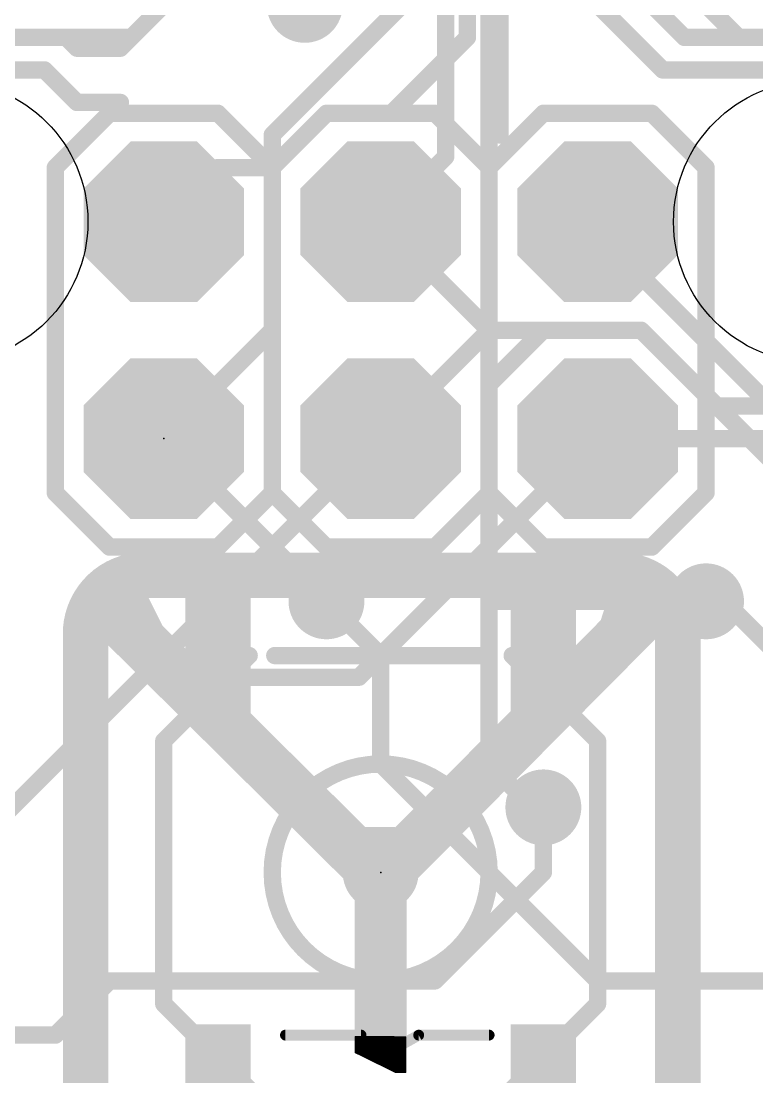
# Model space of a CAD drawing. Extents: x -20 to 87, y -16 to 68.
# Drawn here: x 8.49 to 17.11, y 2.69 to 15.05 of the extents above; entities that cross this region are included whole.
import ezdxf

# ---------------------------------------------------------------- set-up
doc = ezdxf.new("R2010")
doc.units = 0
for name, color, linetype in [('1', 12, 'CONTINUOUS'), ('16', 132, 'CONTINUOUS'), ('17', 110, 'CONTINUOUS'), ('18', 110, 'CONTINUOUS'), ('20', 53, 'CONTINUOUS'), ('21', 41, 'CONTINUOUS'), ('22', 40, 'CONTINUOUS'), ('23', 53, 'CONTINUOUS'), ('51', 53, 'CONTINUOUS')]:
    doc.layers.add(name, color=color, linetype=linetype)

# ---------------------------------------------------------------- blocks, each defined once
blk = doc.blocks.new('RECT')
blk.add_solid([(-0.5, -0.5), (0.5, -0.5), (-0.5, 0.5), (0.5, 0.5)])
blk = doc.blocks.new('OCTAGONP')
at = {"const_width": 0.5}
blk.add_lwpolyline([(-0.25, -0.1036), (-0.25, 0.1036), (-0.1036, 0.25), (0.1036, 0.25), (0.25, 0.1036), (0.25, -0.1036), (0.1036, -0.25), (-0.1036, -0.25), (-0.25, -0.1036), (-0.25, 0.1036)], dxfattribs=at)
blk = doc.blocks.new('ROUNDV')
at = {"const_width": 0.5}
blk.add_lwpolyline([(0, -0.25, 1), (0, 0.25, 1), (0, -0.25)], format="xyb", dxfattribs=at)

msp = doc.modelspace()

# ---------------------------------------------------------------- linework, layer by layer
at = {"layer": '1'}
for points, const_width in [([(14.859, 16.256), (16.256, 14.859)], 0.2032), ([(14.097, 13.716), (14.097, 16.1543)], 0.2032), ([(16.002, 14.478), (14.478, 16.002)], 0.2032), ([(13.716, 15.875), (13.716, 14.859)], 0.2032), ([(10.668, 15.748), (9.779, 14.859)], 0.2032), ([(5.461, 14.859), (9.779, 14.859)], 0.2032), ([(12.827, 13.97), (13.716, 14.859)], 0.2032), ([(16.256, 14.859), (19.685, 14.859)], 0.2032), ([(8.763, 14.478), (6.223, 14.478)], 0.2032), ([(8.763, 14.478), (9.144, 14.097)], 0.2032), ([(19.177, 14.478), (16.002, 14.478)], 0.2032), ([(9.144, 14.097), (9.652, 14.097)], 0.2032), ([(11.43, 13.335), (12.065, 13.97)], 0.2032), ([(12.065, 13.97), (12.827, 13.97)], 0.2032), ([(10.16, 12.7), (10.795, 13.335)], 0.2032), ([(10.795, 13.335), (11.43, 13.335)], 0.2032), ([(13.97, 11.43), (12.7, 12.7)], 0.2032), ([(15.24, 12.573), (15.24, 12.7)], 0.2032), ([(17.526, 10.287), (15.24, 12.573)], 0.2032), ([(15.748, 11.43), (13.97, 11.43)], 0.2032), ([(20.32, 6.858), (15.748, 11.43)], 0.2032), ([(10.16, 10.16), (12.065, 8.255)], 0.2032), ([(12.446, 7.366), (15.24, 10.16)], 0.2032), ([(16.51, 8.255), (16.725, 8.255)], 0.2032), ([(16.725, 8.255), (17.78, 7.2)], 0.2032), ([(11.049, 7.366), (10.795, 7.62)], 0.254), ([(11.049, 7.366), (12.446, 7.366)], 0.2032), ([(14.605, 5.08), (14.605, 5.842)], 0.2032), ([(13.335, 3.81), (14.605, 5.08)], 0.2032), ([(8.89, 3.175), (9.525, 3.81)], 0.2032), ([(9.525, 3.81), (13.335, 3.81)], 0.2032), ([(5.715, 3.175), (8.89, 3.175)], 0.2032)]:
    msp.add_lwpolyline(points, dxfattribs=dict(at, const_width=const_width))
for points, const_width in [([(9.779, 14.8082, 1), (9.779, 14.9098)], 0.1016), ([(13.7519, 14.8231, 1), (13.6801, 14.8949)], 0.1016), ([(16.256, 14.9098, 1), (16.256, 14.8082)], 0.1016), ([(9.7431, 14.8949, 1), (9.8149, 14.8231)], 0.1016), ([(13.6652, 14.859, 1), (13.7668, 14.859)], 0.1016), ([(16.2201, 14.8231, 1), (16.2919, 14.8949)], 0.1016), ([(8.7989, 14.5139, 1), (8.7271, 14.4421)], 0.1016), ([(8.763, 14.4272, 1), (8.763, 14.5288)], 0.1016), ([(16.002, 14.5288, 1), (16.002, 14.4272)], 0.1016), ([(15.9661, 14.4421, 1), (16.0379, 14.5139)], 0.1016), ([(9.144, 14.1478, 1), (9.144, 14.0462)], 0.1016), ([(9.1081, 14.0611, 1), (9.1799, 14.1329)], 0.1016), ([(9.652, 14.0462, 1), (9.652, 14.1478)], 0.1016), ([(12.065, 14.0208, 1), (12.065, 13.9192)], 0.1016), ([(12.1009, 13.9341, 1), (12.0291, 14.0059)], 0.1016), ([(12.7911, 14.0059, 1), (12.8629, 13.9341)], 0.1016), ([(12.827, 13.9192, 1), (12.827, 14.0208)], 0.1016), ([(14.0462, 13.716, 1), (14.1478, 13.716)], 0.1016), ([(10.795, 13.3858, 1), (10.795, 13.2842)], 0.1016), ([(10.8309, 13.2991, 1), (10.7591, 13.3709)], 0.1016), ([(11.3941, 13.3709, 1), (11.4659, 13.2991)], 0.1016), ([(11.43, 13.2842, 1), (11.43, 13.3858)], 0.1016), ([(10.1241, 12.7359, 1), (10.1959, 12.6641)], 0.1016), ([(12.7359, 12.7359, 1), (12.6641, 12.6641)], 0.1016), ([(15.2908, 12.7, 1), (15.1892, 12.7)], 0.1016), ([(15.2759, 12.6089, 1), (15.2041, 12.5371)], 0.1016), ([(15.1892, 12.573, 1), (15.2908, 12.573)], 0.1016), ([(13.97, 11.4808, 1), (13.97, 11.3792)], 0.1016), ([(13.9341, 11.3941, 1), (14.0059, 11.4659)], 0.1016), ([(15.7839, 11.4659, 1), (15.7121, 11.3941)], 0.1016), ([(15.748, 11.3792, 1), (15.748, 11.4808)], 0.1016), ([(10.1959, 10.1959, 1), (10.1241, 10.1241)], 0.1016), ([(15.2759, 10.1241, 1), (15.2041, 10.1959)], 0.1016), ([(12.0291, 8.2191, 1), (12.1009, 8.2909)], 0.1016), ([(16.51, 8.3058, 1), (16.51, 8.2042)], 0.1016), ([(16.7609, 8.2909, 1), (16.6891, 8.2191)], 0.1016), ([(16.725, 8.2042, 1), (16.725, 8.3058)], 0.1016), ([(10.8399, 7.6649, 1), (10.7501, 7.5751)], 0.127), ([(11.0041, 7.3211, 1), (11.0939, 7.4109)], 0.127), ([(11.049, 7.4168, 1), (11.049, 7.3152)], 0.1016), ([(12.4101, 7.4019, 1), (12.4819, 7.3301)], 0.1016), ([(12.446, 7.3152, 1), (12.446, 7.4168)], 0.1016), ([(14.6558, 5.842, 1), (14.5542, 5.842)], 0.1016), ([(14.5542, 5.08, 1), (14.6558, 5.08)], 0.1016), ([(14.6409, 5.0441, 1), (14.5691, 5.1159)], 0.1016), ([(9.525, 3.8608, 1), (9.525, 3.7592)], 0.1016), ([(9.5609, 3.7741, 1), (9.4891, 3.8459)], 0.1016), ([(13.2991, 3.8459, 1), (13.3709, 3.7741)], 0.1016), ([(13.335, 3.7592, 1), (13.335, 3.8608)], 0.1016), ([(8.8541, 3.2109, 1), (8.9259, 3.1391)], 0.1016), ([(8.89, 3.1242, 1), (8.89, 3.2258)], 0.1016)]:
    msp.add_lwpolyline(points, format="xyb", dxfattribs=dict(at, const_width=const_width))
at = {"layer": '16', "const_width": 0.2032}
for points in [[(13.462, 13.462), (13.462, 19.05)], [(16.891, 14.859), (14.224, 17.526)], [(9.652, 14.732), (12.319, 17.399)], [(11.43, 13.716), (13.081, 15.367)], [(13.97, 11.43), (13.97, 15.24)], [(5.461, 14.859), (9.017, 14.859)], [(9.017, 14.859), (9.144, 14.732)], [(19.05, 14.859), (16.891, 14.859)], [(9.144, 14.732), (9.652, 14.732)], [(11.43, 11.43), (11.43, 13.716)], [(12.7, 12.7), (13.462, 13.462)], [(10.16, 10.16), (11.43, 11.43)], [(12.7, 10.16), (13.97, 11.43)], [(13.97, 10.795), (14.605, 11.43)], [(14.605, 11.43), (15.748, 11.43)], [(15.748, 11.43), (16.637, 10.541)], [(13.97, 8.255), (13.97, 10.795)], [(16.637, 10.541), (18.923, 10.541)], [(3.81, 1.27), (12.7, 10.16)], [(15.24, 10.16), (21.59, 10.16)], [(12.7, 7.62), (12.065, 8.255)], [(13.97, 8.255), (16.51, 8.255)], [(13.97, 6.35), (13.97, 8.255)], [(12.7, 7.62), (12.7, 6.35)], [(12.7, 6.35), (15.24, 3.81)], [(14.478, 5.842), (13.97, 6.35)], [(14.605, 5.842), (14.478, 5.842)], [(15.24, 3.81), (24.13, 3.81)]]:
    msp.add_lwpolyline(points, dxfattribs=at)
at = {"layer": '16', "const_width": 0.1016}
for points in [[(9.0529, 14.8949, 1), (8.9811, 14.8231)], [(9.017, 14.8082, 1), (9.017, 14.9098)], [(16.891, 14.9098, 1), (16.891, 14.8082)], [(16.8551, 14.8231, 1), (16.9269, 14.8949)], [(9.144, 14.7828, 1), (9.144, 14.6812)], [(9.1081, 14.6961, 1), (9.1799, 14.7679)], [(9.6161, 14.7679, 1), (9.6879, 14.6961)], [(9.652, 14.6812, 1), (9.652, 14.7828)], [(11.4808, 13.716, 1), (11.3792, 13.716)], [(11.3941, 13.7519, 1), (11.4659, 13.6801)], [(13.4112, 13.462, 1), (13.5128, 13.462)], [(13.4979, 13.4261, 1), (13.4261, 13.4979)], [(12.6641, 12.7359, 1), (12.7359, 12.6641)], [(11.4659, 11.3941, 1), (11.3941, 11.4659)], [(14.0059, 11.3941, 1), (13.9341, 11.4659)], [(14.605, 11.4808, 1), (14.605, 11.3792)], [(14.6409, 11.3941, 1), (14.5691, 11.4659)], [(15.7839, 11.4659, 1), (15.7121, 11.3941)], [(15.748, 11.3792, 1), (15.748, 11.4808)], [(11.3792, 11.43, 1), (11.4808, 11.43)], [(13.9192, 11.43, 1), (14.0208, 11.43)], [(14.0208, 10.795, 1), (13.9192, 10.795)], [(13.9341, 10.8309, 1), (14.0059, 10.7591)], [(16.637, 10.5918, 1), (16.637, 10.4902)], [(16.6011, 10.5051, 1), (16.6729, 10.5769)], [(10.1241, 10.1959, 1), (10.1959, 10.1241)], [(12.6641, 10.1959, 1), (12.7359, 10.1241)], [(12.7359, 10.1241, 1), (12.6641, 10.1959)], [(15.24, 10.2108, 1), (15.24, 10.1092)], [(12.1009, 8.2909, 1), (12.0291, 8.2191)], [(13.97, 8.3058, 1), (13.97, 8.2042)], [(14.0208, 8.255, 1), (13.9192, 8.255)], [(13.9192, 8.255, 1), (14.0208, 8.255)], [(16.51, 8.2042, 1), (16.51, 8.3058)], [(12.7508, 7.62, 1), (12.6492, 7.62)], [(12.6641, 7.5841, 1), (12.7359, 7.6559)], [(12.7359, 6.3859, 1), (12.6641, 6.3141)], [(14.0059, 6.3859, 1), (13.9341, 6.3141)], [(12.6492, 6.35, 1), (12.7508, 6.35)], [(13.9192, 6.35, 1), (14.0208, 6.35)], [(14.478, 5.8928, 1), (14.478, 5.7912)], [(14.605, 5.7912, 1), (14.605, 5.8928)], [(14.4421, 5.8061, 1), (14.5139, 5.8779)], [(15.24, 3.8608, 1), (15.24, 3.7592)], [(15.2041, 3.7741, 1), (15.2759, 3.8459)]]:
    msp.add_lwpolyline(points, format="xyb", dxfattribs=at)
at = {"layer": '20'}
for centre in [(7.62, 12.7), (17.78, 12.7)]:
    msp.add_circle(centre, 1.651, dxfattribs=at)
at = {"layer": '21', "const_width": 0.2032}
for points in [[(8.89, 13.335), (9.525, 13.97)], [(9.525, 13.97), (10.795, 13.97)], [(10.795, 13.97), (11.43, 13.335)], [(11.43, 13.335), (12.065, 13.97)], [(12.065, 13.97), (13.335, 13.97)], [(13.335, 13.97), (13.97, 13.335)], [(13.97, 13.335), (14.605, 13.97)], [(14.605, 13.97), (15.875, 13.97)], [(15.875, 13.97), (16.51, 13.335)], [(8.89, 9.525), (8.89, 13.335)], [(11.43, 13.335), (11.43, 9.525)], [(13.97, 13.335), (13.97, 9.525)], [(16.51, 13.335), (16.51, 9.525)], [(8.89, 9.525), (9.525, 8.89)], [(10.795, 8.89), (11.43, 9.525)], [(11.43, 9.525), (12.065, 8.89)], [(13.335, 8.89), (13.97, 9.525)], [(13.97, 9.525), (14.605, 8.89)], [(15.875, 8.89), (16.51, 9.525)], [(9.525, 8.89), (10.795, 8.89)], [(12.065, 8.89), (13.335, 8.89)], [(14.605, 8.89), (15.875, 8.89)], [(10.795, 8.555), (9.525, 8.555)], [(11.46, 7.62), (13.97, 7.62)], [(10.16, 3.54), (10.16, 6.62)], [(15.24, 6.62), (15.24, 3.54)]]:
    msp.add_lwpolyline(points, dxfattribs=at)
at = {"layer": '21'}
for points, const_width in [([(9.525, 14.0208, 1), (9.525, 13.9192)], 0.1016), ([(9.5609, 13.9341, 1), (9.4891, 14.0059)], 0.1016), ([(10.8309, 14.0059, 1), (10.7591, 13.9341)], 0.1016), ([(10.795, 13.9192, 1), (10.795, 14.0208)], 0.1016), ([(12.065, 14.0208, 1), (12.065, 13.9192)], 0.1016), ([(12.1009, 13.9341, 1), (12.0291, 14.0059)], 0.1016), ([(13.3709, 14.0059, 1), (13.2991, 13.9341)], 0.1016), ([(13.335, 13.9192, 1), (13.335, 14.0208)], 0.1016), ([(14.605, 14.0208, 1), (14.605, 13.9192)], 0.1016), ([(14.6409, 13.9341, 1), (14.5691, 14.0059)], 0.1016), ([(15.9109, 14.0059, 1), (15.8391, 13.9341)], 0.1016), ([(15.875, 13.9192, 1), (15.875, 14.0208)], 0.1016), ([(8.9408, 13.335, 1), (8.8392, 13.335)], 0.1016), ([(8.8541, 13.3709, 1), (8.9259, 13.2991)], 0.1016), ([(11.4808, 13.335, 1), (11.3792, 13.335)], 0.1016), ([(11.3941, 13.3709, 1), (11.4659, 13.2991)], 0.1016), ([(11.3941, 13.2991, 1), (11.4659, 13.3709)], 0.1016), ([(14.0208, 13.335, 1), (13.9192, 13.335)], 0.1016), ([(13.9341, 13.3709, 1), (14.0059, 13.2991)], 0.1016), ([(13.9341, 13.2991, 1), (14.0059, 13.3709)], 0.1016), ([(16.5608, 13.335, 1), (16.4592, 13.335)], 0.1016), ([(16.4741, 13.2991, 1), (16.5459, 13.3709)], 0.1016), ([(8.9259, 9.5609, 1), (8.8541, 9.4891)], 0.1016), ([(8.8392, 9.525, 1), (8.9408, 9.525)], 0.1016), ([(11.4659, 9.5609, 1), (11.3941, 9.4891)], 0.1016), ([(11.3792, 9.525, 1), (11.4808, 9.525)], 0.1016), ([(11.4659, 9.4891, 1), (11.3941, 9.5609)], 0.1016), ([(14.0059, 9.5609, 1), (13.9341, 9.4891)], 0.1016), ([(13.9192, 9.525, 1), (14.0208, 9.525)], 0.1016), ([(14.0059, 9.4891, 1), (13.9341, 9.5609)], 0.1016), ([(16.4592, 9.525, 1), (16.5608, 9.525)], 0.1016), ([(16.5459, 9.4891, 1), (16.4741, 9.5609)], 0.1016), ([(9.525, 8.9408, 1), (9.525, 8.8392)], 0.1016), ([(9.4891, 8.8541, 1), (9.5609, 8.9259)], 0.1016), ([(10.7591, 8.9259, 1), (10.8309, 8.8541)], 0.1016), ([(10.795, 8.8392, 1), (10.795, 8.9408)], 0.1016), ([(12.065, 8.9408, 1), (12.065, 8.8392)], 0.1016), ([(12.0291, 8.8541, 1), (12.1009, 8.9259)], 0.1016), ([(13.2991, 8.9259, 1), (13.3709, 8.8541)], 0.1016), ([(13.335, 8.8392, 1), (13.335, 8.9408)], 0.1016), ([(14.605, 8.9408, 1), (14.605, 8.8392)], 0.1016), ([(14.5691, 8.8541, 1), (14.6409, 8.9259)], 0.1016), ([(15.8391, 8.9259, 1), (15.9109, 8.8541)], 0.1016), ([(15.875, 8.8392, 1), (15.875, 8.9408)], 0.1016), ([(9.525, 8.6058, 1), (9.525, 8.5042)], 0.1016), ([(10.795, 8.5042, 1), (10.795, 8.6058)], 0.1016), ([(11.46, 7.6708, 1), (11.46, 7.5692)], 0.1016), ([(13.97, 7.5692, 1), (13.97, 7.6708)], 0.1016), ([(10.2108, 6.62, 1), (10.1092, 6.62)], 0.1016), ([(15.2908, 6.62, 1), (15.1892, 6.62)], 0.1016), ([(12.7, 3.81, 1), (12.7, 6.35, 1), (12.7, 3.81)], 0.2032), ([(10.1092, 3.54, 1), (10.2108, 3.54)], 0.1016), ([(15.1892, 3.54, 1), (15.2908, 3.54)], 0.1016)]:
    msp.add_lwpolyline(points, format="xyb", dxfattribs=dict(at, const_width=const_width))
at = {"layer": '22'}
for points, const_width in [([(9.9822, 8.5598, 0.4145), (9.2456, 7.9248)], 0.5334), ([(10.0076, 8.6932, 1), (10.0076, 8.4265)], 0.2667), ([(9.9723, 8.4268, 1), (9.9921, 8.6928)], 0.2667), ([(16.1798, 7.8232, 0.4145), (15.5448, 8.5598)], 0.5334), ([(15.5546, 8.6928, 1), (15.535, 8.4268)], 0.2667), ([(15.5448, 8.4265, 1), (15.5448, 8.6932)], 0.2667), ([(9.7516, 8.4445, 1), (9.5016, 8.3195)], 0.2794), ([(15.8303, 8.3904, 1), (15.5641, 8.4752)], 0.2794), ([(9.5561, 8.3378, 1), (9.3415, 8.1214)], 0.3048), ([(16.0594, 8.1731, 1), (15.843, 8.3877)], 0.3048), ([(9.3789, 7.9248, 1), (9.1122, 7.9248)], 0.2667), ([(9.1126, 7.9346, 1), (9.3786, 7.915)], 0.2667), ([(15.3863, 7.9164, 1), (15.6525, 7.8316)], 0.2794), ([(16.3132, 7.8232, 1), (16.0465, 7.8232)], 0.2667), ([(9.8064, 7.7099, 1), (10.0564, 7.8349)], 0.2794), ([(16.0468, 7.8331, 1), (16.3128, 7.8133)], 0.2667), ([(12.5222, 5.461, 1), (12.5222, 5.1562)], 0.3048), ([(12.827, 5.1562, 1), (12.827, 5.461)], 0.3048), ([(12.8524, 5.2324, 1), (12.5476, 5.2324)], 0.3048), ([(12.5918, 5.1111, 1), (12.8082, 4.8965)], 0.3048), ([(12.6181, 4.8702, 1), (12.8327, 5.0866)], 0.3048), ([(12.5476, 3.175, 1), (12.8524, 3.175)], 0.3048), ([(12.4079, 3.1052, 1), (12.4079, 3.0925)], 0.0127), ([(12.4142, 3.1522, 1), (12.4016, 3.1522)], 0.0127), ([(12.4079, 3.1585, 1), (12.4079, 3.1459)], 0.0127), ([(12.4079, 3.1559, 1), (12.4079, 3.1433)], 0.0127), ([(12.4079, 3.1305, 1), (12.4079, 3.1179)], 0.0127), ([(12.996, 3.1496, 1), (12.9833, 3.1496)], 0.0127), ([(12.9896, 3.1433, 1), (12.9896, 3.1559)], 0.0127), ([(12.9896, 3.1433, 1), (12.9896, 3.1559)], 0.0127), ([(12.9896, 3.1179, 1), (12.9896, 3.1305)], 0.0127), ([(12.9896, 3.0925, 1), (12.9896, 3.1052)], 0.0127), ([(12.4079, 3.0798, 1), (12.4079, 3.0671)], 0.0127), ([(12.4079, 3.029, 1), (12.4079, 3.0163)], 0.0127), ([(12.4079, 3.0036, 1), (12.4079, 2.9909)], 0.0127), ([(12.4107, 2.9801, 1), (12.4051, 2.9687)], 0.0127), ([(12.4079, 3.0543, 1), (12.4079, 3.0417)], 0.0127), ([(12.4016, 2.9744, 1), (12.4142, 2.9744)], 0.0127), ([(12.4132, 2.9781, 1), (12.4132, 2.9655)], 0.0127), ([(12.9896, 3.0671, 1), (12.9896, 3.0798)], 0.0127), ([(12.9896, 3.0417, 1), (12.9896, 3.0543)], 0.0127), ([(12.9896, 3.0163, 1), (12.9896, 3.029)], 0.0127), ([(12.9896, 2.9909, 1), (12.9896, 3.0036)], 0.0127), ([(12.9896, 2.9655, 1), (12.9896, 2.9781)], 0.0127), ([(12.4648, 2.9527, 1), (12.4648, 2.9401)], 0.0127), ([(12.5164, 2.9274, 1), (12.5164, 2.9147)], 0.0127), ([(12.5681, 2.9019, 1), (12.5681, 2.8893)], 0.0127), ([(12.6197, 2.8765, 1), (12.6197, 2.8639)], 0.0127), ([(12.6713, 2.8512, 1), (12.6713, 2.8385)], 0.0127), ([(12.9896, 2.9401, 1), (12.9896, 2.9527)], 0.0127), ([(12.9896, 2.9147, 1), (12.9896, 2.9274)], 0.0127), ([(12.9896, 2.8893, 1), (12.9896, 2.9019)], 0.0127), ([(12.9896, 2.8639, 1), (12.9896, 2.8765)], 0.0127), ([(12.9896, 2.8385, 1), (12.9896, 2.8512)], 0.0127), ([(12.7229, 2.8258, 1), (12.7229, 2.8131)], 0.0127), ([(12.7746, 2.8003, 1), (12.7746, 2.7877)], 0.0127), ([(12.8262, 2.775, 1), (12.8262, 2.7623)], 0.0127), ([(12.8778, 2.7496, 1), (12.8778, 2.7369)], 0.0127), ([(12.8778, 2.7496, 1), (12.8778, 2.7369)], 0.0127), ([(12.875, 2.7375, 1), (12.8806, 2.7489)], 0.0127), ([(12.9833, 2.7432, 1), (12.996, 2.7432)], 0.0127), ([(12.9896, 2.8131, 1), (12.9896, 2.8258)], 0.0127), ([(12.9896, 2.7877, 1), (12.9896, 2.8003)], 0.0127), ([(12.9896, 2.7623, 1), (12.9896, 2.775)], 0.0127), ([(12.9896, 2.7369, 1), (12.9896, 2.7496)], 0.0127), ([(12.9896, 2.7369, 1), (12.9896, 2.7496)], 0.0127)]:
    msp.add_lwpolyline(points, format="xyb", dxfattribs=dict(at, const_width=const_width))
for points, const_width in [([(15.5448, 8.5598), (10.0076, 8.5598)], 0.5334), ([(9.9314, 7.7724), (9.6266, 8.382)], 0.5588), ([(15.5194, 7.874), (15.6972, 8.4328)], 0.5588), ([(12.7254, 4.9784), (9.4488, 8.2296)], 0.6096), ([(12.7, 5.0038), (15.9512, 8.2804)], 0.6096), ([(9.2456, 7.9248), (9.2456, 2.3876)], 0.5334), ([(16.1798, 7.8232), (16.1798, 2.2606)], 0.5334), ([(12.827, 5.3086), (12.5222, 5.3086)], 0.6096), ([(12.7, 5.2324), (12.7, 3.175)], 0.6096), ([(12.4079, 2.9744), (12.4079, 3.1522)], 0.0254), ([(12.4079, 3.1522), (12.9896, 3.1496)], 0.0254), ([(12.4079, 3.1496), (12.9896, 3.1496)], 0.0254), ([(12.4079, 3.1242), (12.9896, 3.1242)], 0.0254), ([(12.4079, 3.0988), (12.9896, 3.0988)], 0.0254), ([(12.9896, 3.1496), (12.9896, 2.7432)], 0.0254), ([(12.4079, 3.0734), (12.9896, 3.0734)], 0.0254), ([(12.4079, 3.048), (12.9896, 3.048)], 0.0254), ([(12.4079, 3.0226), (12.9896, 3.0226)], 0.0254), ([(12.4079, 2.9972), (12.9896, 2.9972)], 0.0254), ([(12.8778, 2.7432), (12.4079, 2.9744)], 0.0254), ([(12.4132, 2.9718), (12.9896, 2.9718)], 0.0254), ([(12.4648, 2.9464), (12.9896, 2.9464)], 0.0254), ([(12.5164, 2.921), (12.9896, 2.921)], 0.0254), ([(12.5681, 2.8956), (12.9896, 2.8956)], 0.0254), ([(12.6197, 2.8702), (12.9896, 2.8702)], 0.0254), ([(12.6713, 2.8448), (12.9896, 2.8448)], 0.0254), ([(12.7229, 2.8194), (12.9896, 2.8194)], 0.0254), ([(12.7746, 2.794), (12.9896, 2.794)], 0.0254), ([(12.8262, 2.7686), (12.9896, 2.7686)], 0.0254), ([(12.9896, 2.7432), (12.8778, 2.7432)], 0.0254), ([(12.8778, 2.7432), (12.9896, 2.7432)], 0.0254)]:
    msp.add_lwpolyline(points, dxfattribs=dict(at, const_width=const_width))
at = {"layer": '23'}
for p in [(10.16, 10.16), (12.7, 5.08), (12.7, 5.08)]:
    msp.add_point(p, dxfattribs=at)
at = {"layer": '51'}
for points, const_width in [([(10.16, 6.62), (11.16, 7.62)], 0.2032), ([(14.24, 7.62), (15.24, 6.62)], 0.2032), ([(11.16, 2.54), (10.16, 3.54)], 0.2032), ([(15.24, 3.54), (14.24, 2.54)], 0.2032), ([(12.47, 3.175), (11.585, 3.175)], 0.127), ([(13.145, 3.175), (12.69, 2.92)], 0.127), ([(13.97, 3.175), (13.145, 3.175)], 0.127)]:
    msp.add_lwpolyline(points, dxfattribs=dict(at, const_width=const_width))
for points, const_width in [([(11.1959, 7.5841, 1), (11.1241, 7.6559)], 0.1016), ([(14.2759, 7.6559, 1), (14.2041, 7.5841)], 0.1016), ([(10.1241, 6.6559, 1), (10.1959, 6.5841)], 0.1016), ([(15.2041, 6.5841, 1), (15.2759, 6.6559)], 0.1016), ([(10.1959, 3.5759, 1), (10.1241, 3.5041)], 0.1016), ([(15.2759, 3.5041, 1), (15.2041, 3.5759)], 0.1016), ([(11.585, 3.2068, 1), (11.585, 3.1433)], 0.0635), ([(12.47, 3.1433, 1), (12.47, 3.2068)], 0.0635), ([(13.145, 3.2068, 1), (13.145, 3.1433)], 0.0635), ([(13.1605, 3.1473, 1), (13.1295, 3.2027)], 0.0635), ([(13.97, 3.1433, 1), (13.97, 3.2068)], 0.0635), ([(12.6745, 2.9477, 1), (12.7055, 2.8923)], 0.0635)]:
    msp.add_lwpolyline(points, format="xyb", dxfattribs=dict(at, const_width=const_width))

# ---------------------------------------------------------------- block references
at = {"layer": '1', "xscale": 0.762, "yscale": 1.524}
for p in [(10.795, 7.62), (14.605, 7.62), (10.795, 2.54), (14.605, 2.54)]:
    msp.add_blockref('RECT', p, dxfattribs=at)
at = {"layer": '17', "xscale": 1.8796, "yscale": 1.8796}
for p in [(10.16, 12.7), (10.16, 12.7), (12.7, 12.7), (12.7, 12.7), (15.24, 12.7), (15.24, 12.7), (10.16, 10.16), (10.16, 10.16), (12.7, 10.16), (12.7, 10.16), (15.24, 10.16), (15.24, 10.16)]:
    msp.add_blockref('OCTAGONP', p, dxfattribs=at)
at = {"layer": '18', "xscale": 0.889, "yscale": 0.889}
for p in [(11.811, 15.24), (11.811, 15.24), (12.065, 8.255), (12.065, 8.255), (16.51, 8.255), (16.51, 8.255), (14.605, 5.842), (14.605, 5.842), (12.7, 5.08), (12.7, 5.08)]:
    msp.add_blockref('ROUNDV', p, dxfattribs=at)
at = {"layer": '51', "xscale": 0.508, "yscale": 0.508}
for p in [(10.16, 12.7), (12.7, 12.7), (15.24, 12.7), (10.16, 10.16), (12.7, 10.16), (15.24, 10.16)]:
    msp.add_blockref('RECT', p, dxfattribs=at)

doc.saveas('drawing.dxf')
